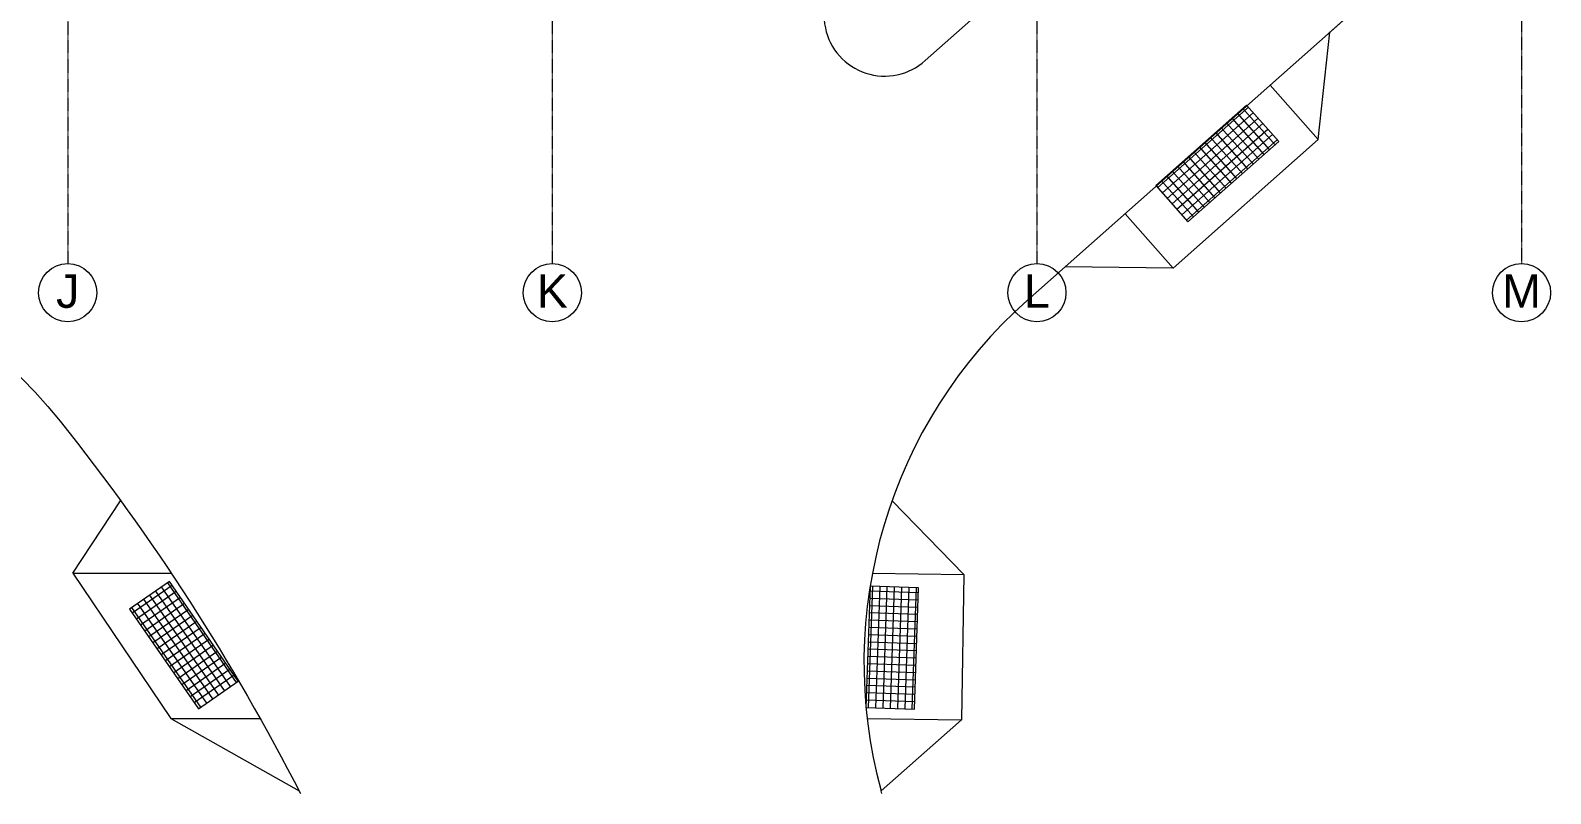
# Model space of a CAD drawing. Header units: millimetres. Extents: x -1578195 to 622687, y -255792 to 391308.
# Drawn here: x 86082 to 117451, y 113681 to 129429 of the extents above; entities that cross this region are included whole.
import ezdxf

# ---------------------------------------------------------------- set-up
doc = ezdxf.new("R2010")
doc.units = ezdxf.units.MM
doc.linetypes.add('Grid Line', pattern=[21, 12, -3, 3, -3])
for name, color, linetype, lineweight in [('A-DETL', 102, 'Continuous', 5), ('A-DETL-GENF', 7, 'Continuous', 5), ('A-FLOR', 7, 'Continuous', 18), ('S-GRID-1', 7, 'Grid Line', 5), ('S-GRID-IDEN', 7, 'Continuous', 5), ('UNDERLINE', 10, 'Continuous', 35)]:
    doc.layers.add(name, color=color, linetype=linetype, lineweight=lineweight)
doc.styles.add('Arial_4', font='arial.ttf', dxfattribs={"height": 688.473054})

# ---------------------------------------------------------------- blocks, each defined once
blk = doc.blocks.new('Grid - 3mm-2917264-B1_F PLAN _2 OF 2_')
at = {"layer": 'S-GRID-IDEN'}
blk.add_circle((0, 0), 3, dxfattribs=at)
blk = doc.blocks.new('TRA')
at = {"layer": 'A-DETL'}
for points in [[(-454851, 125480), (-452978, 127136), (-453641, 127885), (-455514, 126229)], [(-474447, 116001), (-475869, 118057), (-476692, 117488), (-475269, 115432)], [(-460496, 115425), (-460411, 117924), (-461411, 117958), (-461496, 115459)]]:
    blk.add_lwpolyline(points, close=True, dxfattribs=at)
at = {"layer": 'A-DETL-GENF', "linetype": 'Continuous'}
for p, q in [((-455476, 126187), (-453603, 127843)), ((-455377, 126075), (-453504, 127731)), ((-453166, 126970), (-453828, 127719)), ((-453053, 127070), (-453716, 127819)), ((-455278, 125963), (-453405, 127618)), ((-455178, 125850), (-453305, 127506)), ((-455079, 125738), (-453206, 127394)), ((-453503, 126672), (-454165, 127421)), ((-453391, 126772), (-454053, 127521)), ((-453278, 126871), (-453941, 127620)), ((-454980, 125625), (-453107, 127281)), ((-454880, 125513), (-453007, 127169)), ((-453840, 126374), (-454502, 127123)), ((-453728, 126473), (-454390, 127223)), ((-453615, 126573), (-454278, 127322)), ((-454177, 126076), (-454840, 126825)), ((-454065, 126175), (-454727, 126925)), ((-453952, 126275), (-454615, 127024)), ((-454627, 125679), (-455289, 126428)), ((-454514, 125778), (-455177, 126527)), ((-454402, 125877), (-455064, 126627)), ((-454290, 125977), (-454952, 126726)), ((-454739, 125579), (-455401, 126329)), ((-475812, 117974), (-476635, 117405)), ((-474483, 115976), (-475905, 118032)), ((-461440, 115457), (-461355, 117956)), ((-461290, 115452), (-461205, 117951)), ((-475727, 117851), (-476549, 117282)), ((-475641, 117728), (-476464, 117159)), ((-474976, 115635), (-476399, 117691)), ((-474853, 115720), (-476275, 117776)), ((-474730, 115805), (-476152, 117861)), ((-474606, 115891), (-476029, 117947)), ((-460420, 117673), (-461419, 117707)), ((-460415, 117823), (-461414, 117857)), ((-461140, 115447), (-461055, 117946)), ((-460990, 115442), (-460905, 117940)), ((-460840, 115437), (-460755, 117935)), ((-460690, 115432), (-460605, 117930)), ((-460540, 115427), (-460455, 117925)), ((-475223, 115464), (-476645, 117520)), ((-475100, 115549), (-476522, 117605)), ((-475556, 117604), (-476379, 117035)), ((-475471, 117481), (-476293, 116912)), ((-475385, 117358), (-476208, 116789)), ((-460430, 117374), (-461430, 117408)), ((-460425, 117524), (-461424, 117557)), ((-475300, 117234), (-476123, 116665)), ((-475215, 117111), (-476037, 116542)), ((-460440, 117074), (-461440, 117108)), ((-460435, 117224), (-461435, 117258)), ((-475129, 116987), (-475952, 116419)), ((-475044, 116864), (-475867, 116295)), ((-474959, 116741), (-475781, 116172)), ((-460451, 116774), (-461450, 116808)), ((-460445, 116924), (-461445, 116958)), ((-474873, 116617), (-475696, 116048)), ((-474788, 116494), (-475611, 115925)), ((-460461, 116474), (-461460, 116508)), ((-460456, 116624), (-461455, 116658)), ((-474703, 116371), (-475525, 115802)), ((-474617, 116247), (-475440, 115678)), ((-474532, 116124), (-475355, 115555)), ((-460471, 116174), (-461470, 116208)), ((-460466, 116324), (-461465, 116358)), ((-460486, 115725), (-461486, 115759)), ((-460481, 115875), (-461480, 115908)), ((-460476, 116024), (-461475, 116058)), ((-460491, 115575), (-461491, 115609))]:
    blk.add_line(p, q, dxfattribs=at)
at = {"layer": 'A-FLOR'}
for p, q in [((-460272, 128807), (-452049, 136096)), ((-458170, 123856), (-448866, 132102)), ((-451939, 129378), (-448866, 132102)), ((-452161, 127177), (-451921, 129394)), ((-452161, 127177), (-453156, 128300)), ((-455155, 124524), (-452161, 127177)), ((-455155, 124524), (-456150, 125647)), ((-455155, 124524), (-457385, 124552)), ((-477865, 118232), (-476875, 119725)), ((-459475, 118202), (-460952, 119725)), ((-477865, 118232), (-475835, 118232)), ((-477865, 118232), (-475841, 115233)), ((-461363, 118232), (-459475, 118202)), ((-459475, 118202), (-459522, 115203)), ((-475841, 115233), (-473997, 115233)), ((-475841, 115233), (-473194, 113735)), ((-461472, 115233), (-459522, 115203)), ((-459522, 115203), (-461183, 113735)), ((-461169, 113681), (-461183, 113735))]:
    blk.add_line(p, q, dxfattribs=at)
for centre, radius, start, end in [((-461110, 129735), 1250, 131.5519, 312.0673), ((-451537, 116372), 10000, 131.551, 195.2917)]:
    blk.add_arc(centre, radius, start, end, dxfattribs=at)
at = {"layer": 'A-FLOR', "extrusion": (0, 0, -1)}
for centre, radius, start, end in [((485937, 115123), 10000, 70.5318, 141.3864), ((513598, 93031), 45400, 141.3864, 152.9448)]:
    blk.add_arc(centre, radius, start, end, dxfattribs=at)

msp = doc.modelspace()

# ---------------------------------------------------------------- linework, layer by layer
at = {"layer": 'S-GRID-1'}
for p, q in [((116851.5, 210672.6), (116851, 124617)), ((86851.1, 143788.7), (86851, 124617)), ((96851.1, 143788.6), (96851, 124617)), ((106851.1, 143788.6), (106851, 124617))]:
    msp.add_line(p, q, dxfattribs=at)

# ---------------------------------------------------------------- block references
at = {"layer": 'S-GRID-IDEN', "xscale": 199.9999999999998, "yscale": 199.9999999999998, "zscale": 199.9999999999998, "rotation": 179.9996999996851}
for p in [(86851, 124017), (96851, 124017), (106851, 124017), (116851, 124017)]:
    msp.add_blockref('Grid - 3mm-2917264-B1_F PLAN _2 OF 2_', p, dxfattribs=at)
at = {"layer": 'UNDERLINE'}
msp.add_blockref('TRA', (564819.1, 0), dxfattribs=at)

# ---------------------------------------------------------------- texts
at = {"layer": 'S-GRID-IDEN', "char_height": 688.5, "attachment_point": 2, "line_spacing_factor": 0.938532, "style": 'Arial_4'}
for s, insert, width in [('J', (86851.3, 124392.9), 571.172), ('K', (96851.3, 124392.9), 764.362), ('L', (106851.3, 124392.9), 638.369), ('M', (116851.3, 124392.9), 949.153)]:
    msp.add_mtext(s, dxfattribs=dict(at, insert=insert, width=width))

doc.saveas('drawing.dxf')
